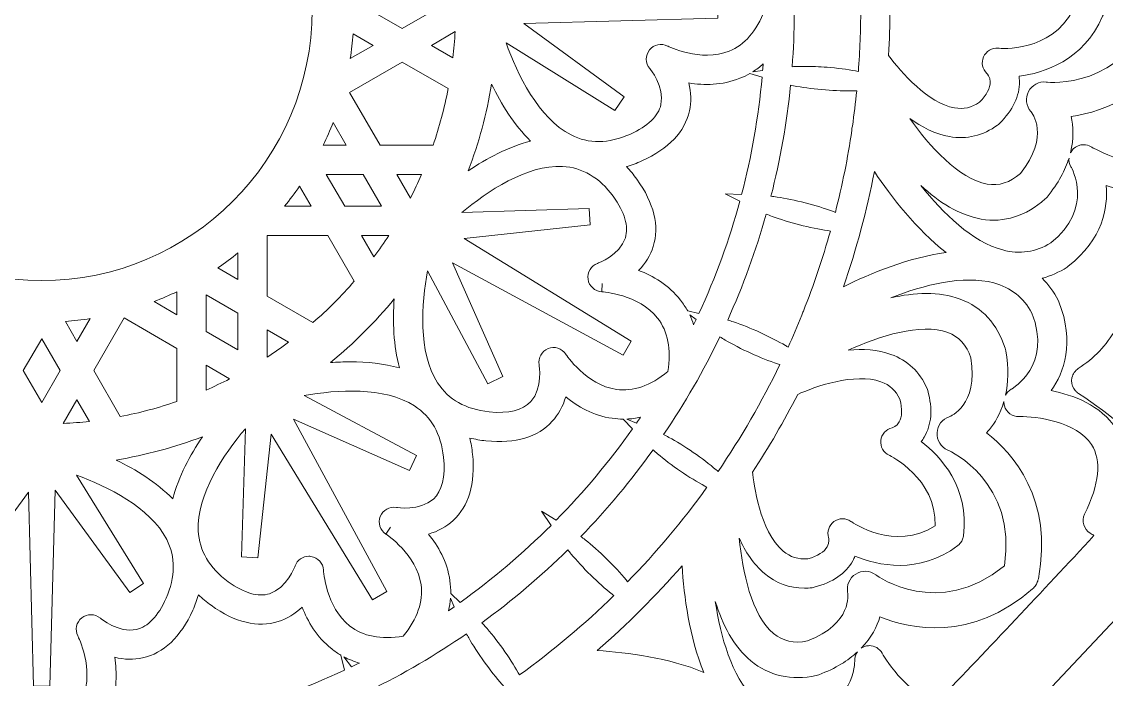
# Model space of a CAD drawing. Extents: x 49 to 10099, y -910 to -90.
# Drawn here: x 9647.3 to 9945.3, y -631.2 to -450.6 of the extents above; entities that cross this region are included whole.
import ezdxf

# ---------------------------------------------------------------- set-up
doc = ezdxf.new("R2010")
doc.units = 0
doc.header["$MEASUREMENT"] = 0
doc.layers.add('Layer 1', color=7, linetype='Continuous')

msp = doc.modelspace()

# ---------------------------------------------------------------- linework, layer by layer
at = {"layer": 'Layer 1', "lineweight": 0}
for points in [[(9751.86, -442.31), (9760.63, -447.38), (9751.86, -452.44), (9743.09, -447.38), (9751.86, -442.31)], [(9736.06, -501.29), (9730.99, -492.52), (9741.12, -492.52), (9746.19, -501.29), (9736.06, -501.29)], [(9706.72, -530.63), (9706.72, -540.76), (9697.95, -535.69), (9697.95, -525.57), (9706.72, -530.63)], [(9647.74, -546.43), (9652.8, -537.66), (9657.87, -546.43), (9652.8, -555.2), (9647.74, -546.43)]]:
    msp.add_lwpolyline(points, dxfattribs=at)
for points, knots in [([(10097.65, -338.77), (10098.51, -299.65), (10090.97, -261.41), (10075.28, -226.33), (10057.66, -186.9), (10030.56, -153.49), (9996.92, -129.71), (9961.84, -104.91), (9921.33, -91.8), (9879.76, -91.8), (9831.86, -91.8), (9783.83, -109.39), (9740.87, -142.66), (9708.16, -167.98), (9678.3, -202.19), (9651.81, -244.61), (9625.32, -202.2), (9595.46, -168), (9562.75, -142.67), (9519.78, -109.4), (9471.76, -91.81), (9423.84, -91.8), (9382.28, -91.8), (9341.77, -104.91), (9306.7, -129.69), (9273.06, -153.47), (9245.96, -186.88), (9228.33, -226.31), (9206.94, -274.13), (9200.68, -327.84), (9210.22, -381.63), (9220.77, -441.15), (9249.57, -497.53), (9295.81, -549.22), (9449.69, -721.22), (9626.76, -885.08), (9628.54, -886.72), (9628.54, -886.72), (9651.81, -908.2), (9651.81, -908.2), (9651.81, -908.2), (9675.08, -886.71), (9675.08, -886.71), (9676.85, -885.08), (9853.93, -721.22), (10007.81, -549.22), (10054.04, -497.54), (10082.84, -441.16), (10093.39, -381.65), (10095.63, -369.04), (10096.98, -356.43), (10097.49, -343.9), (10097.65, -342.96), (10097.8, -342.02), (10097.93, -341.07), (10097.95, -340.88), (10098.04, -340), (10098.11, -339.31), (10098.11, -339.15), (10098.12, -338.97), (10098.12, -338.79), (10098.12, -338.79), (10097.65, -338.77), (10097.65, -338.77)], [0, 0, 0, 0, 1, 1, 1, 2, 2, 2, 3, 3, 3, 4, 4, 4, 5, 5, 5, 6, 6, 6, 7, 7, 7, 8, 8, 8, 9, 9, 9, 10, 10, 10, 11, 11, 11, 12, 12, 12, 13, 13, 13, 14, 14, 14, 15, 15, 15, 16, 16, 16, 17, 17, 17, 18, 18, 18, 19, 19, 19, 20, 20, 20, 21, 21, 21, 21]), ([(9948.66, -584.48), (9951.93, -575.64), (9951.72, -568.24), (9948.01, -562.44), (9943.82, -555.88), (9936.1, -553.09), (9930.13, -551.91), (9933.69, -546.94), (9936.73, -538.81), (9932.26, -527.51), (9932.26, -527.51), (9932.06, -527.06), (9932.06, -527.06), (9930.86, -524.79), (9929.4, -522.78), (9927.72, -521.06), (9930.05, -520.41), (9932.32, -519.39), (9934.51, -518.02), (9934.51, -518.02), (9934.86, -517.77), (9934.86, -517.77), (9944.4, -510.19), (9945.84, -501.63), (9945.24, -495.55), (9951, -497.5), (9959.08, -498.95), (9965.99, -495.37), (9972.51, -491.99), (9976.5, -485.05), (9977.86, -474.72), (9997.89, -471.78), (10004.27, -448.65), (10004.31, -448.5), (10004.31, -448.5), (10004.43, -448.07), (10004.43, -448.07), (10004.43, -448.07), (10004.42, -447.86), (10004.42, -447.86), (10004.44, -447.67), (10004.44, -447.49), (10004.44, -447.35), (10004.44, -447.23), (10004.44, -447.04), (10004.42, -446.85), (10004.42, -446.85), (10004.43, -446.65), (10004.43, -446.65), (10004.43, -446.65), (10004.33, -446.32), (10004.33, -446.32), (10004.06, -445.34), (9997.62, -422.95), (9977.86, -420.07), (9976.5, -409.74), (9972.51, -402.8), (9965.99, -399.42), (9959.08, -395.84), (9951, -397.28), (9945.24, -399.24), (9945.83, -393.15), (9944.39, -384.58), (9934.8, -376.97), (9934.8, -376.97), (9934.49, -376.76), (9934.49, -376.76), (9932.31, -375.39), (9930.05, -374.38), (9927.73, -373.73), (9929.42, -372.01), (9930.87, -370), (9932.07, -367.73), (9932.07, -367.73), (9932.26, -367.32), (9932.26, -367.32), (9936.74, -355.98), (9933.71, -347.85), (9930.15, -342.87), (9936.12, -341.69), (9943.84, -338.9), (9948.03, -332.34), (9951.99, -326.16), (9951.97, -318.15), (9947.98, -308.53), (9963.83, -295.98), (9957.83, -272.75), (9957.78, -272.57), (9957.78, -272.57), (9957.67, -272.17), (9957.67, -272.17), (9957.67, -272.17), (9957.56, -271.99), (9957.56, -271.99), (9957.49, -271.85), (9957.42, -271.7), (9957.33, -271.55), (9957.25, -271.42), (9957.17, -271.29), (9957.06, -271.14), (9957.06, -271.14), (9956.71, -270.7), (9956.71, -270.7), (9955.99, -269.98), (9939.26, -253.79), (9920.65, -261.2), (9914.31, -252.92), (9907.4, -248.94), (9900.05, -249.25), (9892.28, -249.6), (9886, -254.89), (9882, -259.47), (9879.47, -253.9), (9873.94, -247.21), (9861.85, -245.41), (9861.85, -245.41), (9861.43, -245.37), (9861.43, -245.37), (9858.86, -245.29), (9856.4, -245.55), (9854.07, -246.14), (9854.67, -243.8), (9854.93, -241.33), (9854.83, -238.76), (9854.83, -238.76), (9854.8, -238.31), (9854.8, -238.31), (9853, -226.26), (9846.3, -220.73), (9840.74, -218.2), (9845.31, -214.19), (9850.6, -207.92), (9850.96, -200.14), (9851.29, -192.81), (9847.27, -185.88), (9839.01, -179.54), (9846.42, -160.93), (9830.2, -144.19), (9829.47, -143.46), (9829.47, -143.46), (9829.05, -143.12), (9829.05, -143.12), (9828.88, -143), (9828.74, -142.91), (9828.65, -142.86), (9828.54, -142.79), (9828.37, -142.7), (9828.15, -142.6), (9828.15, -142.6), (9827.65, -142.41), (9827.65, -142.41), (9826.67, -142.15), (9804.08, -136.52), (9791.68, -152.22), (9782.06, -148.23), (9774.05, -148.21), (9767.87, -152.17), (9761.31, -156.36), (9758.52, -164.08), (9757.34, -170.04), (9754.21, -167.81), (9749.83, -165.78), (9744.18, -165.7), (9746.13, -164.05), (9748.09, -162.44), (9750.07, -160.87), (9750.48, -161.43), (9750.88, -162), (9751.26, -162.59), (9752.42, -164.39), (9755.04, -164.93), (9756.79, -163.79), (9756.79, -163.79), (9757.13, -163.55), (9757.13, -163.55), (9757.53, -163.26), (9757.86, -162.92), (9758.11, -162.53), (9762.56, -155.78), (9767.26, -149.96), (9772.15, -145.06), (9783.57, -137.78), (9795.28, -131.66), (9807.17, -126.73), (9816.24, -125.94), (9825.35, -128.08), (9834.11, -133.3), (9859.51, -148.43), (9864.35, -178.34), (9847.06, -213.29), (9846.9, -213.61), (9846.78, -213.95), (9846.72, -214.32), (9846.57, -214.71), (9846.49, -215.11), (9846.47, -215.52), (9846.35, -217.72), (9848.05, -219.61), (9850.26, -219.73), (9861.1, -220.3), (9870.81, -226.24), (9876.23, -235.63), (9878.8, -240.07), (9880.22, -244.9), (9880.47, -249.97), (9880.58, -252.11), (9882.33, -253.78), (9884.56, -253.78), (9884.56, -253.78), (9884.56, -253.78), (9884.56, -253.78), (9884.56, -253.78), (9884.99, -253.77), (9884.99, -253.77), (9884.99, -253.77), (9885.08, -253.74), (9885.08, -253.74), (9885.56, -253.69), (9886.02, -253.56), (9886.43, -253.35), (9922.29, -235.35), (9952.36, -240.09), (9966.87, -266.04), (9981.3, -291.85), (9970.54, -320.17), (9938.07, -341.79), (9937.77, -341.99), (9937.5, -342.24), (9937.26, -342.52), (9936.95, -342.77), (9936.68, -343.07), (9936.46, -343.41), (9935.88, -344.31), (9935.68, -345.38), (9935.9, -346.43), (9936.12, -347.48), (9936.74, -348.37), (9937.64, -348.96), (9946.74, -354.87), (9952.18, -364.88), (9952.18, -375.72), (9952.18, -380.85), (9951, -385.74), (9948.68, -390.26), (9947.67, -392.23), (9948.45, -394.65), (9950.38, -395.64), (9950.38, -395.64), (9950.65, -395.76), (9950.65, -395.76), (9951.14, -396), (9951.64, -396.13), (9952.15, -396.16), (9992.21, -398.5), (10015.88, -417.64), (10015.47, -447.37), (10015.06, -476.93), (9991.58, -496.07), (9952.66, -498.57), (9952.29, -498.6), (9951.94, -498.67), (9951.59, -498.79), (9951.18, -498.86), (9950.8, -498.99), (9950.45, -499.17), (9949.5, -499.65), (9948.79, -500.48), (9948.46, -501.49), (9948.12, -502.52), (9948.21, -503.6), (9948.69, -504.56), (9953.62, -514.24), (9953.33, -525.62), (9947.91, -535.01), (9945.35, -539.45), (9941.88, -543.1), (9937.6, -545.85), (9936.71, -546.43), (9936.09, -547.33), (9935.86, -548.37), (9935.63, -549.42), (9935.83, -550.49), (9936.37, -551.33), (9936.37, -551.33), (9936.58, -551.62), (9936.58, -551.62), (9936.71, -551.8), (9936.84, -551.94), (9936.96, -552.07), (9937.08, -552.21), (9937.3, -552.46), (9937.66, -552.7), (9946.86, -558.75), (9954.35, -565.28), (9960.07, -572.1), (9956.27, -576.24), (9952.47, -580.37), (9948.66, -584.48)], [0, 0, 0, 0, 1, 1, 1, 2, 2, 2, 3, 3, 3, 4, 4, 4, 5, 5, 5, 6, 6, 6, 7, 7, 7, 8, 8, 8, 9, 9, 9, 10, 10, 10, 11, 11, 11, 12, 12, 12, 13, 13, 13, 14, 14, 14, 15, 15, 15, 16, 16, 16, 17, 17, 17, 18, 18, 18, 19, 19, 19, 20, 20, 20, 21, 21, 21, 22, 22, 22, 23, 23, 23, 24, 24, 24, 25, 25, 25, 26, 26, 26, 27, 27, 27, 28, 28, 28, 29, 29, 29, 30, 30, 30, 31, 31, 31, 32, 32, 32, 33, 33, 33, 34, 34, 34, 35, 35, 35, 36, 36, 36, 37, 37, 37, 38, 38, 38, 39, 39, 39, 40, 40, 40, 41, 41, 41, 42, 42, 42, 43, 43, 43, 44, 44, 44, 45, 45, 45, 46, 46, 46, 47, 47, 47, 48, 48, 48, 49, 49, 49, 50, 50, 50, 51, 51, 51, 52, 52, 52, 53, 53, 53, 54, 54, 54, 55, 55, 55, 56, 56, 56, 57, 57, 57, 58, 58, 58, 59, 59, 59, 60, 60, 60, 61, 61, 61, 62, 62, 62, 63, 63, 63, 64, 64, 64, 65, 65, 65, 66, 66, 66, 67, 67, 67, 68, 68, 68, 69, 69, 69, 70, 70, 70, 71, 71, 71, 72, 72, 72, 73, 73, 73, 74, 74, 74, 75, 75, 75, 76, 76, 76, 77, 77, 77, 78, 78, 78, 79, 79, 79, 80, 80, 80, 81, 81, 81, 82, 82, 82, 83, 83, 83, 84, 84, 84, 85, 85, 85, 86, 86, 86, 87, 87, 87, 88, 88, 88, 89, 89, 89, 90, 90, 90, 91, 91, 91, 92, 92, 92, 93, 93, 93, 94, 94, 94, 95, 95, 95, 96, 96, 96, 97, 97, 97, 98, 98, 98, 99, 99, 99, 99]), ([(9727.11, -447.38), (9727.11, -488.35), (9693.77, -521.68), (9652.8, -521.68), (9611.83, -521.68), (9578.5, -488.35), (9578.5, -447.38), (9578.5, -406.41), (9611.83, -373.07), (9652.8, -373.07), (9693.77, -373.07), (9727.11, -406.41), (9727.11, -447.38)], [0, 0, 0, 0, 1, 1, 1, 2, 2, 2, 3, 3, 3, 4, 4, 4, 4]), ([(9923.92, -424.98), (9923.92, -424.98), (9923.92, -424.98), (9923.92, -424.98), (9924.85, -426.78), (9926.85, -427.81), (9928.81, -427.58), (9929.67, -427.49), (9949.74, -425.62), (9958.23, -447.37), (9949.72, -469.23), (9929.67, -467.25), (9928.8, -467.16), (9926.81, -466.93), (9924.84, -467.99), (9923.92, -469.76), (9922.99, -471.55), (9923.26, -473.76), (9924.58, -475.25), (9924.81, -475.52), (9929.99, -481.92), (9921.69, -492.26), (9918.77, -494.8), (9915.87, -495.73), (9912.57, -495.16), (9904.75, -493.83), (9896.59, -484.64), (9891.3, -477.16), (9894.56, -479.52), (9898.25, -481.45), (9902.17, -482.13), (9906.98, -482.97), (9911.44, -481.89), (9915.44, -478.96), (9915.6, -478.85), (9915.75, -478.72), (9915.88, -478.59), (9919.65, -474.86), (9921.52, -470.95), (9921.43, -466.97), (9921.42, -466.5), (9921.39, -466.04), (9921.32, -465.58), (9927.95, -464.68), (9939.09, -461.3), (9944.28, -449.07), (9944.28, -449.07), (9944.52, -448.58), (9944.52, -448.58), (9944.52, -448.58), (9944.52, -448.4), (9944.52, -448.4), (9944.55, -448.28), (9944.58, -448.15), (9944.6, -448.02), (9944.6, -448.02), (9944.66, -447.42), (9944.66, -447.42), (9944.66, -447.03), (9944.58, -446.72), (9944.55, -446.61), (9944.54, -446.55), (9944.53, -446.47), (9944.5, -446.36), (9944.5, -446.36), (9944.34, -445.81), (9944.34, -445.81), (9939.1, -433.46), (9927.95, -430.07), (9921.32, -429.16), (9921.39, -428.7), (9921.43, -428.24), (9921.44, -427.77), (9921.52, -423.8), (9919.65, -419.89), (9915.83, -416.1), (9915.69, -415.98), (9915.55, -415.86), (9915.42, -415.77), (9911.43, -412.84), (9906.97, -411.78), (9902.17, -412.61), (9898.31, -413.29), (9894.67, -415.17), (9891.44, -417.49), (9896.84, -409.95), (9904.94, -400.94), (9912.66, -399.62), (9915.93, -399.07), (9918.8, -399.98), (9921.7, -402.49), (9930.02, -412.85), (9924.81, -419.23), (9924.61, -419.47), (9923.27, -420.98), (9922.99, -423.19), (9923.92, -424.98)], [0, 0, 0, 0, 1, 1, 1, 2, 2, 2, 3, 3, 3, 4, 4, 4, 5, 5, 5, 6, 6, 6, 7, 7, 7, 8, 8, 8, 9, 9, 9, 10, 10, 10, 11, 11, 11, 12, 12, 12, 13, 13, 13, 14, 14, 14, 15, 15, 15, 16, 16, 16, 17, 17, 17, 18, 18, 18, 19, 19, 19, 20, 20, 20, 21, 21, 21, 22, 22, 22, 23, 23, 23, 24, 24, 24, 25, 25, 25, 26, 26, 26, 27, 27, 27, 28, 28, 28, 29, 29, 29, 30, 30, 30, 31, 31, 31, 32, 32, 32, 32]), ([(9936.23, -485.52), (9935.9, -485.84), (9935.64, -486.21), (9935.44, -486.61), (9936.43, -482.64), (9936.2, -479.23), (9935.61, -476.6), (9944.56, -475.35), (9960.77, -470.11), (9968.08, -448.95), (9968.08, -448.95), (9968.15, -448.67), (9968.15, -448.67), (9968.19, -448.53), (9968.22, -448.38), (9968.26, -448.2), (9968.26, -448.2), (9968.3, -447.92), (9968.3, -447.92), (9968.32, -447.71), (9968.33, -447.49), (9968.33, -447.32), (9968.33, -447.32), (9968.31, -446.93), (9968.31, -446.93), (9968.29, -446.73), (9968.26, -446.53), (9968.22, -446.36), (9968.2, -446.26), (9968.18, -446.17), (9968.18, -446.17), (9968.18, -446.17), (9968.18, -446.17), (9968.18, -446.17), (9968.18, -446.17), (9968.07, -445.77), (9968.07, -445.77), (9960.78, -424.67), (9944.61, -419.41), (9935.67, -418.16), (9935.76, -417.77), (9935.83, -417.38), (9935.9, -416.99), (9936.28, -414.69), (9936.36, -411.75), (9935.53, -408.35), (9935.71, -408.68), (9935.94, -408.98), (9936.22, -409.26), (9937.53, -410.56), (9939.55, -410.79), (9941.11, -409.85), (9941.23, -409.77), (9954.01, -402.24), (9962.31, -406.54), (9966.88, -408.91), (9969.54, -414.8), (9970.21, -424.07), (9970.36, -426.14), (9972.04, -427.74), (9974.11, -427.78), (9988.58, -428.1), (9994.74, -442.92), (9996.26, -447.38), (9994.74, -451.83), (9988.58, -466.68), (9974.12, -467.01), (9972.04, -467.05), (9970.36, -468.65), (9970.21, -470.72), (9969.54, -479.98), (9966.88, -485.87), (9962.31, -488.25), (9954.13, -492.5), (9941.22, -485.01), (9941.11, -484.94), (9940.47, -484.56), (9939.75, -484.37), (9939.04, -484.37), (9938.02, -484.37), (9937, -484.76), (9936.23, -485.52)], [0, 0, 0, 0, 1, 1, 1, 2, 2, 2, 3, 3, 3, 4, 4, 4, 5, 5, 5, 6, 6, 6, 7, 7, 7, 8, 8, 8, 9, 9, 9, 10, 10, 10, 11, 11, 11, 12, 12, 12, 13, 13, 13, 14, 14, 14, 15, 15, 15, 16, 16, 16, 17, 17, 17, 18, 18, 18, 19, 19, 19, 20, 20, 20, 21, 21, 21, 22, 22, 22, 23, 23, 23, 24, 24, 24, 25, 25, 25, 26, 26, 26, 27, 27, 27, 27]), ([(9841.68, -458.67), (9833.91, -461.8), (9824.84, -457.3), (9824.76, -457.27), (9823.08, -456.39), (9820.98, -456.84), (9819.78, -458.34), (9818.6, -459.83), (9818.63, -461.97), (9819.86, -463.42), (9819.9, -463.47), (9824.03, -468.49), (9822.94, -473.35), (9822.23, -476.53), (9819.36, -479.28), (9814.43, -481.52), (9808.52, -484.1), (9803.07, -484.15), (9798.23, -481.68), (9789.27, -477.09), (9783.48, -464.96), (9780.38, -456.42), (9780.38, -456.42), (9810.3, -474.97), (9810.3, -474.97), (9810.3, -474.97), (9812.81, -471.24), (9812.81, -471.24), (9812.81, -471.24), (9785.22, -451.05), (9785.22, -451.05), (9785.22, -451.05), (9838.54, -449.63), (9838.54, -449.63), (9838.54, -449.63), (9838.54, -445.12), (9838.54, -445.12), (9838.54, -445.12), (9784.69, -443.69), (9784.69, -443.69), (9784.69, -443.69), (9812.81, -423.12), (9812.81, -423.12), (9812.81, -423.12), (9810.3, -419.39), (9810.3, -419.39), (9810.3, -419.39), (9780.55, -437.83), (9780.55, -437.83), (9783.65, -429.43), (9789.4, -417.56), (9798.22, -413.04), (9803.07, -410.55), (9808.51, -410.61), (9814.37, -413.17), (9819.35, -415.43), (9822.23, -418.19), (9822.94, -421.36), (9824.03, -426.23), (9819.91, -431.24), (9819.88, -431.28), (9818.63, -432.73), (9818.59, -434.87), (9819.78, -436.37), (9819.78, -436.37), (9819.78, -436.38), (9819.78, -436.38), (9820.97, -437.87), (9823.06, -438.31), (9824.74, -437.46), (9825.11, -437.27), (9833.9, -432.94), (9841.65, -436.06), (9845.9, -437.76), (9849.18, -441.57), (9851.43, -447.38), (9849.19, -453.17), (9845.91, -456.97), (9841.68, -458.67)], [0, 0, 0, 0, 1, 1, 1, 2, 2, 2, 3, 3, 3, 4, 4, 4, 5, 5, 5, 6, 6, 6, 7, 7, 7, 8, 8, 8, 9, 9, 9, 10, 10, 10, 11, 11, 11, 12, 12, 12, 13, 13, 13, 14, 14, 14, 15, 15, 15, 16, 16, 16, 17, 17, 17, 18, 18, 18, 19, 19, 19, 20, 20, 20, 21, 21, 21, 22, 22, 22, 23, 23, 23, 24, 24, 24, 25, 25, 25, 26, 26, 26, 26]), ([(9885.49, -434.93), (9888.34, -430.92), (9896.17, -421.8), (9903.56, -420.51), (9906.09, -420.07), (9908.29, -420.56), (9910.45, -422.06), (9912.41, -424.07), (9913.44, -425.97), (9913.42, -427.57), (9913.41, -429.02), (9912.53, -429.92), (9912.54, -429.92), (9911.26, -431.09), (9910.87, -432.93), (9911.57, -434.52), (9912.27, -436.09), (9913.91, -437.02), (9915.6, -436.88), (9916.21, -436.83), (9930.07, -435.81), (9936.18, -447.38), (9930.02, -459.09), (9916.21, -457.93), (9915.6, -457.86), (9913.87, -457.72), (9912.26, -458.67), (9911.57, -460.24), (9910.87, -461.82), (9911.26, -463.66), (9912.48, -464.77), (9912.52, -464.81), (9913.39, -465.71), (9913.42, -467.14), (9913.45, -468.75), (9912.43, -470.66), (9910.45, -472.68), (9908.29, -474.19), (9906.09, -474.68), (9903.56, -474.24), (9896.45, -473), (9888.84, -464.52), (9885.49, -459.82), (9885.72, -455.56), (9885.83, -451.38), (9885.83, -447.38), (9885.83, -443.37), (9885.72, -439.19), (9885.49, -434.93)], [0, 0, 0, 0, 1, 1, 1, 2, 2, 2, 3, 3, 3, 4, 4, 4, 5, 5, 5, 6, 6, 6, 7, 7, 7, 8, 8, 8, 9, 9, 9, 10, 10, 10, 11, 11, 11, 12, 12, 12, 13, 13, 13, 14, 14, 14, 15, 15, 15, 16, 16, 16, 16]), ([(9876.4, -464.09), (9874.17, -463.67), (9871.32, -463.31), (9868.59, -463.1), (9866.47, -462.94), (9864.28, -462.85), (9862.38, -462.85), (9861.8, -462.85), (9861.25, -462.86), (9860.73, -462.87), (9860.09, -462.89), (9859.5, -462.92), (9858.99, -462.95), (9859.35, -458.16), (9859.54, -453.33), (9859.56, -448.48), (9859.56, -448.48), (9859.64, -448.05), (9859.64, -448.05), (9859.68, -447.85), (9859.71, -447.63), (9859.71, -447.38), (9859.71, -447.15), (9859.68, -446.94), (9859.64, -446.7), (9859.63, -446.57), (9859.61, -446.41), (9859.56, -446.24), (9859.53, -441.46), (9859.34, -436.7), (9858.98, -431.95), (9859.5, -431.98), (9860.11, -431.99), (9860.79, -432), (9863.05, -432.03), (9865.9, -431.88), (9868.66, -431.61), (9871.4, -431.34), (9874.24, -430.92), (9876.43, -430.46), (9876.68, -430.41), (9876.93, -430.36), (9877.16, -430.31), (9877.6, -436.07), (9877.82, -441.8), (9877.82, -447.38), (9877.82, -452.89), (9877.61, -458.55), (9877.18, -464.24), (9876.93, -464.18), (9876.67, -464.14), (9876.4, -464.09)], [0, 0, 0, 0, 1, 1, 1, 2, 2, 2, 3, 3, 3, 4, 4, 4, 5, 5, 5, 6, 6, 6, 7, 7, 7, 8, 8, 8, 9, 9, 9, 10, 10, 10, 11, 11, 11, 12, 12, 12, 13, 13, 13, 14, 14, 14, 15, 15, 15, 16, 16, 16, 17, 17, 17, 17]), ([(9738.36, -453.9), (9738.36, -453.9), (9743.85, -457.07), (9743.85, -457.07), (9743.85, -457.07), (9737.58, -460.69), (9737.58, -460.69), (9737.93, -458.44), (9738.19, -456.18), (9738.36, -453.9)], [0, 0, 0, 0, 1, 1, 1, 2, 2, 2, 3, 3, 3, 3]), ([(9759.88, -457.07), (9759.88, -457.07), (9766.38, -453.31), (9766.38, -453.31), (9766.26, -455.73), (9766.06, -458.12), (9765.79, -460.48), (9765.79, -460.48), (9759.88, -457.07), (9759.88, -457.07)], [0, 0, 0, 0, 1, 1, 1, 2, 2, 2, 3, 3, 3, 3]), ([(9745.75, -484.5), (9745.75, -484.5), (9737.4, -470.04), (9737.4, -470.04), (9737.4, -470.04), (9751.86, -461.69), (9751.86, -461.69), (9751.86, -461.69), (9764.47, -468.97), (9764.47, -468.97), (9763.44, -474.31), (9762.05, -479.52), (9760.33, -484.5), (9760.33, -484.5), (9745.75, -484.5), (9745.75, -484.5)], [0, 0, 0, 0, 1, 1, 1, 2, 2, 2, 3, 3, 3, 4, 4, 4, 5, 5, 5, 5]), ([(9830.29, -530.04), (9829.71, -528.99), (9829.05, -527.99), (9828.31, -527.05), (9825.04, -522.88), (9820.71, -520.39), (9816.81, -518.91), (9818.69, -516.95), (9820.04, -514.72), (9820.8, -512.34), (9822.58, -506.7), (9821.07, -500.48), (9816.32, -493.83), (9815.4, -492.59), (9814.44, -491.44), (9813.43, -490.39), (9814.84, -489.98), (9816.26, -489.46), (9817.69, -488.84), (9825.09, -485.48), (9829.49, -480.85), (9830.77, -475.07), (9831.31, -472.64), (9831.25, -470.03), (9830.61, -467.4), (9834.73, -468.07), (9839.73, -468.09), (9844.64, -466.12), (9845.59, -465.74), (9846.5, -465.3), (9847.38, -464.79), (9847.38, -464.79), (9850.72, -465.77), (9850.72, -465.77), (9849.73, -476.76), (9847.85, -487.54), (9845.09, -498.09), (9845.09, -498.09), (9840.59, -497.9), (9840.59, -497.9), (9840.59, -497.9), (9844.61, -499.9), (9844.61, -499.9), (9841.74, -510.43), (9838, -520.72), (9833.39, -530.72), (9833.39, -530.72), (9830.29, -530.04), (9830.29, -530.04)], [0, 0, 0, 0, 1, 1, 1, 2, 2, 2, 3, 3, 3, 4, 4, 4, 5, 5, 5, 6, 6, 6, 7, 7, 7, 8, 8, 8, 9, 9, 9, 10, 10, 10, 11, 11, 11, 12, 12, 12, 13, 13, 13, 14, 14, 14, 15, 15, 15, 16, 16, 16, 16]), ([(9851.01, -462.19), (9850.97, -462.78), (9850.92, -463.37), (9850.87, -463.95), (9850.87, -463.95), (9848.17, -464.32), (9848.17, -464.32), (9849.16, -463.69), (9850.11, -462.98), (9851.01, -462.19)], [0, 0, 0, 0, 1, 1, 1, 2, 2, 2, 3, 3, 3, 3]), ([(9776.41, -467.76), (9779.06, -473.22), (9782.58, -478.92), (9787.14, -483.36), (9780.96, -484.95), (9775.05, -488.13), (9770.01, -491.56), (9772.93, -483.84), (9775.08, -475.89), (9776.41, -467.76)], [0, 0, 0, 0, 1, 1, 1, 2, 2, 2, 3, 3, 3, 3]), ([(9876.72, -469.53), (9876.4, -472.79), (9876.01, -476.05), (9875.55, -479.25), (9875.44, -479.64), (9875.38, -480.03), (9875.39, -480.42), (9874.27, -487.96), (9872.75, -495.53), (9870.86, -502.95), (9870.62, -502.85), (9870.37, -502.76), (9870.11, -502.66), (9868, -501.88), (9865.26, -501.02), (9862.58, -500.33), (9859.91, -499.65), (9857.1, -499.07), (9854.89, -498.75), (9854.25, -498.65), (9853.67, -498.58), (9853.17, -498.52), (9855.71, -488.57), (9857.52, -478.38), (9858.55, -468), (9859.05, -468.11), (9859.64, -468.23), (9860.3, -468.35), (9862.52, -468.76), (9865.36, -469.12), (9868.11, -469.33), (9870.84, -469.54), (9873.71, -469.62), (9875.96, -469.55), (9876.23, -469.55), (9876.48, -469.54), (9876.72, -469.53)], [0, 0, 0, 0, 1, 1, 1, 2, 2, 2, 3, 3, 3, 4, 4, 4, 5, 5, 5, 6, 6, 6, 7, 7, 7, 8, 8, 8, 9, 9, 9, 10, 10, 10, 11, 11, 11, 12, 12, 12, 12]), ([(9732.88, -478.24), (9732.88, -478.24), (9736.49, -484.5), (9736.49, -484.5), (9736.49, -484.5), (9730.17, -484.5), (9730.17, -484.5), (9731.15, -482.46), (9732.05, -480.37), (9732.88, -478.24)], [0, 0, 0, 0, 1, 1, 1, 2, 2, 2, 3, 3, 3, 3]), ([(9916.84, -513.29), (9908.46, -511.03), (9900.47, -503.22), (9894.36, -495.59), (9899.23, -500.07), (9904.89, -503.76), (9910.93, -504.79), (9917.24, -505.87), (9923.25, -504.01), (9928.53, -499.26), (9928.7, -499.1), (9928.86, -498.93), (9929.01, -498.75), (9932.16, -494.92), (9934.02, -491.3), (9935.05, -488.02), (9934.98, -488.82), (9935.15, -489.66), (9935.58, -490.4), (9935.85, -490.86), (9942, -501.71), (9930.05, -511.36), (9925.92, -513.88), (9921.48, -514.53), (9916.84, -513.29)], [0, 0, 0, 0, 1, 1, 1, 2, 2, 2, 3, 3, 3, 4, 4, 4, 5, 5, 5, 6, 6, 6, 7, 7, 7, 8, 8, 8, 8]), ([(9810.72, -551.59), (9802.44, -550.42), (9796.82, -541.99), (9796.77, -541.91), (9795.72, -540.3), (9793.68, -539.65), (9791.93, -540.36), (9790.15, -541.07), (9789.12, -542.94), (9789.46, -544.82), (9789.47, -544.88), (9790.56, -551.23), (9787.17, -554.93), (9784.97, -557.33), (9781.11, -558.29), (9775.7, -557.76), (9769.29, -557.04), (9764.55, -554.36), (9761.59, -549.79), (9756.13, -541.34), (9757.19, -527.94), (9758.77, -519), (9758.77, -519), (9775.4, -550.02), (9775.4, -550.02), (9775.4, -550.02), (9779.45, -548.04), (9779.45, -548.04), (9779.45, -548.04), (9765.64, -516.77), (9765.64, -516.77), (9765.64, -516.77), (9812.53, -542.19), (9812.53, -542.19), (9812.53, -542.19), (9814.78, -538.29), (9814.78, -538.29), (9814.78, -538.29), (9768.87, -510.12), (9768.87, -510.12), (9768.87, -510.12), (9803.51, -506.37), (9803.51, -506.37), (9803.51, -506.37), (9803.19, -501.88), (9803.19, -501.88), (9803.19, -501.88), (9768.23, -502.98), (9768.23, -502.98), (9775.13, -497.26), (9786.07, -489.85), (9795.91, -490.35), (9801.34, -490.62), (9806.03, -493.38), (9809.83, -498.54), (9813.01, -502.98), (9814.13, -506.81), (9813.16, -509.91), (9811.67, -514.67), (9805.58, -516.95), (9805.54, -516.97), (9803.74, -517.61), (9802.64, -519.44), (9802.91, -521.33), (9803.19, -523.21), (9804.77, -524.65), (9806.67, -524.75), (9806.67, -524.75), (9806.79, -522.5), (9806.79, -522.5), (9806.79, -522.5), (9806.68, -524.75), (9806.68, -524.75), (9806.78, -524.76), (9816.85, -525.4), (9822.02, -532.01), (9824.84, -535.62), (9825.78, -540.55), (9824.82, -546.69), (9819.99, -550.59), (9815.25, -552.23), (9810.72, -551.59)], [0, 0, 0, 0, 1, 1, 1, 2, 2, 2, 3, 3, 3, 4, 4, 4, 5, 5, 5, 6, 6, 6, 7, 7, 7, 8, 8, 8, 9, 9, 9, 10, 10, 10, 11, 11, 11, 12, 12, 12, 13, 13, 13, 14, 14, 14, 15, 15, 15, 16, 16, 16, 17, 17, 17, 18, 18, 18, 19, 19, 19, 20, 20, 20, 21, 21, 21, 22, 22, 22, 23, 23, 23, 24, 24, 24, 25, 25, 25, 26, 26, 26, 27, 27, 27, 27]), ([(9750.38, -492.52), (9750.38, -492.52), (9757.19, -492.52), (9757.19, -492.52), (9756.23, -494.72), (9755.21, -496.89), (9754.13, -499.01), (9754.13, -499.01), (9750.38, -492.52), (9750.38, -492.52)], [0, 0, 0, 0, 1, 1, 1, 2, 2, 2, 3, 3, 3, 3]), ([(9881.58, -491.73), (9886.22, -498.72), (9893.09, -507.64), (9901.3, -513.98), (9891.02, -515.35), (9880.6, -519.65), (9873.1, -523.38), (9876.66, -513.06), (9879.5, -502.46), (9881.58, -491.73)], [0, 0, 0, 0, 1, 1, 1, 2, 2, 2, 3, 3, 3, 3]), ([(9719.51, -501.29), (9720.96, -499.51), (9722.33, -497.67), (9723.62, -495.78), (9723.62, -495.78), (9726.8, -501.29), (9726.8, -501.29), (9726.8, -501.29), (9719.51, -501.29), (9719.51, -501.29)], [0, 0, 0, 0, 1, 1, 1, 2, 2, 2, 3, 3, 3, 3]), ([(9851.86, -503.42), (9852.33, -503.61), (9852.88, -503.83), (9853.5, -504.05), (9855.58, -504.84), (9858.32, -505.69), (9861.03, -506.39), (9863.68, -507.07), (9866.49, -507.64), (9868.73, -507.97), (9868.99, -508.01), (9869.25, -508.05), (9869.49, -508.08), (9867.39, -515.56), (9864.9, -522.95), (9862.07, -530.08), (9861.87, -530.41), (9861.73, -530.77), (9861.63, -531.16), (9860.46, -534.07), (9859.2, -537.01), (9857.87, -539.95), (9857.66, -539.82), (9857.43, -539.69), (9857.2, -539.55), (9855.23, -538.4), (9852.68, -537.08), (9850.2, -535.95), (9847.69, -534.82), (9845.02, -533.76), (9842.89, -533.06), (9842.29, -532.85), (9841.75, -532.68), (9841.27, -532.54), (9845.5, -523.15), (9849.05, -513.42), (9851.86, -503.42)], [0, 0, 0, 0, 1, 1, 1, 2, 2, 2, 3, 3, 3, 4, 4, 4, 5, 5, 5, 6, 6, 6, 7, 7, 7, 8, 8, 8, 9, 9, 9, 10, 10, 10, 11, 11, 11, 12, 12, 12, 12]), ([(9731.43, -509.31), (9731.43, -509.31), (9738.68, -521.87), (9738.68, -521.87), (9735.16, -525.92), (9731.34, -529.74), (9727.29, -533.25), (9727.29, -533.25), (9714.73, -526), (9714.73, -526), (9714.73, -526), (9714.73, -509.31), (9714.73, -509.31), (9714.73, -509.31), (9731.43, -509.31), (9731.43, -509.31)], [0, 0, 0, 0, 1, 1, 1, 2, 2, 2, 3, 3, 3, 4, 4, 4, 5, 5, 5, 5]), ([(9748.17, -509.31), (9746.88, -511.28), (9745.51, -513.23), (9744.07, -515.16), (9744.07, -515.16), (9740.69, -509.31), (9740.69, -509.31), (9740.69, -509.31), (9748.17, -509.31), (9748.17, -509.31)], [0, 0, 0, 0, 1, 1, 1, 2, 2, 2, 3, 3, 3, 3]), ([(9701.21, -518.2), (9703.1, -516.9), (9704.93, -515.53), (9706.72, -514.09), (9706.72, -514.09), (9706.72, -521.37), (9706.72, -521.37), (9706.72, -521.37), (9701.21, -518.2), (9701.21, -518.2)], [0, 0, 0, 0, 1, 1, 1, 2, 2, 2, 3, 3, 3, 3]), ([(9917.7, -540.97), (9917.66, -540.74), (9917.6, -540.51), (9917.52, -540.27), (9915.35, -533.57), (9911.17, -529.03), (9905.12, -526.79), (9902.22, -525.71), (9899.08, -525.26), (9895.84, -525.26), (9892.64, -525.26), (9889.34, -525.7), (9886.08, -526.43), (9895.18, -522.88), (9906, -520.1), (9914.4, -522.34), (9919.04, -523.58), (9922.56, -526.36), (9924.87, -530.62), (9930.42, -544.99), (9919.67, -551.27), (9919.2, -551.53), (9918.5, -551.92), (9917.96, -552.5), (9917.61, -553.18), (9918.32, -549.86), (9918.5, -545.83), (9917.7, -540.97)], [0, 0, 0, 0, 1, 1, 1, 2, 2, 2, 3, 3, 3, 4, 4, 4, 5, 5, 5, 6, 6, 6, 7, 7, 7, 8, 8, 8, 9, 9, 9, 9]), ([(9689.93, -531.07), (9689.93, -531.07), (9683.67, -527.45), (9683.67, -527.45), (9685.79, -526.63), (9687.89, -525.72), (9689.93, -524.74), (9689.93, -524.74), (9689.93, -531.07), (9689.93, -531.07)], [0, 0, 0, 0, 1, 1, 1, 2, 2, 2, 3, 3, 3, 3]), ([(9749.67, -526.7), (9749.21, -532.79), (9749.41, -539.53), (9751.14, -545.69), (9746.78, -544.46), (9742.13, -544.01), (9737.63, -544.01), (9735.77, -544.01), (9733.93, -544.09), (9732.15, -544.22), (9738.56, -538.96), (9744.42, -533.11), (9749.67, -526.7)], [0, 0, 0, 0, 1, 1, 1, 2, 2, 2, 3, 3, 3, 4, 4, 4, 4]), ([(9659.33, -532.93), (9661.6, -532.76), (9663.87, -532.5), (9666.11, -532.15), (9666.11, -532.15), (9662.49, -538.42), (9662.49, -538.42), (9662.49, -538.42), (9659.33, -532.93), (9659.33, -532.93)], [0, 0, 0, 0, 1, 1, 1, 2, 2, 2, 3, 3, 3, 3]), ([(9689.93, -540.32), (9689.93, -540.32), (9689.93, -554.9), (9689.93, -554.9), (9684.94, -556.63), (9679.73, -558.02), (9674.4, -559.04), (9674.4, -559.04), (9667.12, -546.43), (9667.12, -546.43), (9667.12, -546.43), (9675.47, -531.97), (9675.47, -531.97), (9675.47, -531.97), (9689.93, -540.32), (9689.93, -540.32)], [0, 0, 0, 0, 1, 1, 1, 2, 2, 2, 3, 3, 3, 4, 4, 4, 5, 5, 5, 5]), ([(9832.6, -532.42), (9832.38, -532.9), (9832.15, -533.37), (9831.92, -533.84), (9831.62, -532.9), (9831.25, -532), (9830.84, -531.12), (9830.84, -531.12), (9832.6, -532.42), (9832.6, -532.42)], [0, 0, 0, 0, 1, 1, 1, 2, 2, 2, 3, 3, 3, 3]), ([(9876.44, -602.31), (9874.74, -603.37), (9873.86, -605.41), (9874.23, -607.37), (9874.29, -607.71), (9875.64, -615.87), (9863.23, -620.69), (9859.41, -621.42), (9856.44, -620.77), (9853.88, -618.64), (9847.8, -613.61), (9845.33, -601.59), (9844.47, -592.45), (9846.11, -596.12), (9848.35, -599.61), (9851.38, -602.16), (9854.57, -604.82), (9858.25, -606.17), (9862.34, -606.17), (9863.03, -606.17), (9863.73, -606.13), (9864.48, -606.05), (9864.66, -606.03), (9864.83, -606), (9865.02, -605.94), (9870.16, -604.59), (9873.73, -602.14), (9875.65, -598.66), (9875.87, -598.25), (9876.07, -597.83), (9876.24, -597.4), (9882.43, -599.93), (9893.79, -602.57), (9904.49, -594.5), (9904.49, -594.5), (9904.86, -594.17), (9904.86, -594.17), (9905.05, -593.98), (9905.18, -593.82), (9905.23, -593.73), (9905.23, -593.73), (9905.58, -593.25), (9905.58, -593.25), (9905.78, -592.88), (9905.89, -592.52), (9905.95, -592.29), (9905.95, -592.29), (9906.07, -591.78), (9906.07, -591.78), (9907.7, -578.47), (9899.74, -569.96), (9894.45, -565.86), (9894.74, -565.5), (9895.01, -565.11), (9895.25, -564.72), (9897.31, -561.32), (9897.64, -557), (9896.25, -551.89), (9896.2, -551.7), (9896.13, -551.51), (9896.04, -551.31), (9894.04, -546.77), (9890.71, -543.63), (9886.14, -541.96), (9882.46, -540.61), (9878.36, -540.42), (9874.41, -540.81), (9882.85, -536.98), (9894.38, -533.23), (9901.72, -535.95), (9904.83, -537.1), (9906.86, -539.33), (9908.12, -542.94), (9910.14, -556.09), (9902.43, -559.01), (9902.15, -559.11), (9900.23, -559.74), (9898.88, -561.52), (9898.79, -563.53), (9898.7, -565.55), (9899.88, -567.44), (9901.73, -568.24), (9902.52, -568.59), (9920.84, -577.01), (9917.32, -600.09), (9899.02, -614.75), (9882.63, -603.02), (9881.95, -602.52), (9880.33, -601.31), (9878.16, -601.23), (9876.44, -602.31)], [0, 0, 0, 0, 1, 1, 1, 2, 2, 2, 3, 3, 3, 4, 4, 4, 5, 5, 5, 6, 6, 6, 7, 7, 7, 8, 8, 8, 9, 9, 9, 10, 10, 10, 11, 11, 11, 12, 12, 12, 13, 13, 13, 14, 14, 14, 15, 15, 15, 16, 16, 16, 17, 17, 17, 18, 18, 18, 19, 19, 19, 20, 20, 20, 21, 21, 21, 22, 22, 22, 23, 23, 23, 24, 24, 24, 25, 25, 25, 26, 26, 26, 27, 27, 27, 28, 28, 28, 29, 29, 29, 30, 30, 30, 30]), ([(9720.59, -538.64), (9718.66, -540.08), (9716.7, -541.45), (9714.73, -542.74), (9714.73, -542.74), (9714.73, -535.26), (9714.73, -535.26), (9714.73, -535.26), (9720.59, -538.64), (9720.59, -538.64)], [0, 0, 0, 0, 1, 1, 1, 2, 2, 2, 3, 3, 3, 3]), ([(9831.82, -568.88), (9829.54, -567.33), (9827.1, -565.82), (9825.13, -564.76), (9824.6, -564.47), (9824.11, -564.22), (9823.68, -564), (9829.47, -555.46), (9834.64, -546.48), (9839.13, -537.14), (9839.55, -537.41), (9840.05, -537.72), (9840.61, -538.05), (9842.54, -539.18), (9845.09, -540.5), (9847.62, -541.65), (9850.13, -542.78), (9852.8, -543.84), (9854.92, -544.54), (9855.16, -544.62), (9855.39, -544.7), (9855.61, -544.77), (9850.71, -554.95), (9845, -564.8), (9838.63, -574.11), (9838.46, -573.96), (9838.28, -573.81), (9838.09, -573.65), (9836.37, -572.18), (9834.09, -570.44), (9831.82, -568.88)], [0, 0, 0, 0, 1, 1, 1, 2, 2, 2, 3, 3, 3, 4, 4, 4, 5, 5, 5, 6, 6, 6, 7, 7, 7, 8, 8, 8, 9, 9, 9, 10, 10, 10, 10]), ([(9704.44, -548.7), (9702.32, -549.78), (9700.15, -550.8), (9697.95, -551.76), (9697.95, -551.76), (9697.95, -544.95), (9697.95, -544.95), (9697.95, -544.95), (9704.44, -548.7), (9704.44, -548.7)], [0, 0, 0, 0, 1, 1, 1, 2, 2, 2, 3, 3, 3, 3]), ([(9886.47, -562.13), (9884.78, -562.49), (9883.52, -563.9), (9883.33, -565.61), (9883.15, -567.33), (9884.08, -568.97), (9885.65, -569.69), (9885.79, -569.75), (9898.73, -575.95), (9898.24, -589.08), (9887.08, -596.12), (9875.64, -588.21), (9875.15, -587.86), (9873.74, -586.86), (9871.85, -586.88), (9870.47, -587.9), (9869.08, -588.91), (9868.49, -590.7), (9868.99, -592.28), (9869.01, -592.33), (9869.31, -593.54), (9868.62, -594.8), (9867.85, -596.21), (9866, -597.36), (9863.28, -598.12), (9860.66, -598.33), (9858.51, -597.67), (9856.53, -596.01), (9850.07, -590.62), (9848.38, -577.16), (9848.1, -574.36), (9852.61, -567.44), (9856.78, -560.25), (9860.5, -552.96), (9864.92, -550.92), (9876.3, -546.89), (9883.39, -549.48), (9885.82, -550.37), (9887.47, -551.89), (9888.59, -554.28), (9889.29, -557), (9889.23, -559.15), (9888.41, -560.53), (9887.67, -561.78), (9886.46, -562.13), (9886.47, -562.13), (9886.47, -562.13), (9886.47, -562.13), (9886.47, -562.13)], [0, 0, 0, 0, 1, 1, 1, 2, 2, 2, 3, 3, 3, 4, 4, 4, 5, 5, 5, 6, 6, 6, 7, 7, 7, 8, 8, 8, 9, 9, 9, 10, 10, 10, 11, 11, 11, 12, 12, 12, 13, 13, 13, 14, 14, 14, 15, 15, 15, 16, 16, 16, 16]), ([(9747.37, -591.32), (9747.37, -591.32), (9748.6, -589.43), (9748.6, -589.43), (9748.6, -589.43), (9747.37, -591.32), (9747.37, -591.32), (9747.46, -591.38), (9755.86, -596.97), (9757.03, -605.28), (9757.67, -609.81), (9756.02, -614.56), (9752.12, -619.4), (9745.99, -620.35), (9741.06, -619.41), (9737.46, -616.59), (9730.85, -611.42), (9730.22, -601.33), (9730.22, -601.23), (9730.12, -599.33), (9728.68, -597.74), (9726.78, -597.46), (9726.59, -597.44), (9726.41, -597.42), (9726.22, -597.42), (9724.54, -597.42), (9723, -598.48), (9722.44, -600.07), (9722.42, -600.13), (9720.13, -606.21), (9715.39, -607.71), (9712.29, -608.69), (9708.46, -607.57), (9704.05, -604.41), (9698.86, -600.59), (9696.08, -595.9), (9695.81, -590.47), (9695.3, -580.42), (9702.92, -569.34), (9708.76, -562.38), (9708.76, -562.38), (9707.65, -597.56), (9707.65, -597.56), (9707.65, -597.56), (9712.14, -597.88), (9712.14, -597.88), (9712.14, -597.88), (9715.83, -563.89), (9715.83, -563.89), (9715.83, -563.89), (9743.72, -609.35), (9743.72, -609.35), (9743.72, -609.35), (9747.62, -607.1), (9747.62, -607.1), (9747.62, -607.1), (9721.95, -559.75), (9721.95, -559.75), (9721.95, -559.75), (9753.82, -573.82), (9753.82, -573.82), (9753.82, -573.82), (9755.79, -569.78), (9755.79, -569.78), (9755.79, -569.78), (9724.95, -553.24), (9724.95, -553.24), (9733.78, -551.72), (9746.94, -550.77), (9755.25, -556.14), (9759.82, -559.1), (9762.5, -563.84), (9763.21, -570.2), (9763.74, -575.64), (9762.8, -579.51), (9760.41, -581.71), (9756.74, -585.08), (9750.32, -584.02), (9750.25, -584.01), (9748.35, -583.68), (9746.54, -584.69), (9745.82, -586.47), (9745.12, -588.25), (9745.77, -590.29), (9747.37, -591.32)], [0, 0, 0, 0, 1, 1, 1, 2, 2, 2, 3, 3, 3, 4, 4, 4, 5, 5, 5, 6, 6, 6, 7, 7, 7, 8, 8, 8, 9, 9, 9, 10, 10, 10, 11, 11, 11, 12, 12, 12, 13, 13, 13, 14, 14, 14, 15, 15, 15, 16, 16, 16, 17, 17, 17, 18, 18, 18, 19, 19, 19, 20, 20, 20, 21, 21, 21, 22, 22, 22, 23, 23, 23, 24, 24, 24, 25, 25, 25, 26, 26, 26, 27, 27, 27, 28, 28, 28, 28]), ([(9792.75, -588.93), (9785.01, -596.64), (9776.66, -603.74), (9767.8, -610.09), (9767.8, -610.09), (9765.17, -607.69), (9765.17, -607.69), (9765.2, -606.5), (9765.13, -605.31), (9764.96, -604.13), (9764.22, -598.88), (9761.7, -594.56), (9759.07, -591.33), (9761.68, -590.57), (9763.96, -589.32), (9765.81, -587.63), (9770.17, -583.64), (9771.98, -577.5), (9771.18, -569.36), (9771.01, -567.83), (9770.75, -566.36), (9770.4, -564.94), (9771.83, -565.29), (9773.32, -565.56), (9774.87, -565.73), (9783.06, -566.51), (9789.11, -564.68), (9793.08, -560.35), (9794.77, -558.51), (9796.02, -556.22), (9796.78, -553.62), (9800.01, -556.26), (9804.33, -558.78), (9809.57, -559.53), (9810.58, -559.67), (9811.59, -559.75), (9812.6, -559.75), (9812.6, -559.75), (9815.13, -562.4), (9815.13, -562.4), (9808.83, -571.32), (9801.79, -579.74), (9794.12, -587.54), (9794.12, -587.54), (9790.16, -585.04), (9790.16, -585.04), (9790.16, -585.04), (9792.75, -588.93), (9792.75, -588.93)], [0, 0, 0, 0, 1, 1, 1, 2, 2, 2, 3, 3, 3, 4, 4, 4, 5, 5, 5, 6, 6, 6, 7, 7, 7, 8, 8, 8, 9, 9, 9, 10, 10, 10, 11, 11, 11, 12, 12, 12, 13, 13, 13, 14, 14, 14, 15, 15, 15, 16, 16, 16, 16]), ([(9662.49, -554.45), (9662.49, -554.45), (9665.91, -560.36), (9665.91, -560.36), (9663.55, -560.63), (9661.16, -560.83), (9658.74, -560.95), (9658.74, -560.95), (9662.49, -554.45), (9662.49, -554.45)], [0, 0, 0, 0, 1, 1, 1, 2, 2, 2, 3, 3, 3, 3]), ([(9898.93, -637.35), (9890.37, -635.74), (9883.76, -624.17), (9883.7, -624.05), (9882.97, -622.75), (9881.62, -621.98), (9880.21, -621.98), (9879.86, -621.98), (9879.51, -622.03), (9879.17, -622.12), (9878.73, -622.24), (9878.32, -622.43), (9877.96, -622.67), (9880.79, -619.73), (9882.3, -616.66), (9883.11, -614.08), (9891.48, -617.48), (9908.13, -621.05), (9925.04, -606.38), (9925.37, -606.1), (9925.65, -605.76), (9925.91, -605.38), (9925.91, -605.38), (9926.08, -605.1), (9926.08, -605.1), (9926.27, -604.75), (9926.43, -604.38), (9926.53, -604.03), (9926.53, -604.03), (9926.63, -603.62), (9926.63, -603.62), (9930.87, -581.7), (9919.5, -569.06), (9912.38, -563.51), (9912.65, -563.22), (9912.91, -562.92), (9913.16, -562.61), (9914.65, -560.81), (9916.18, -558.3), (9917.16, -554.95), (9917.16, -555.32), (9917.2, -555.7), (9917.3, -556.07), (9917.8, -557.9), (9919.56, -559.16), (9921.25, -559.03), (9921.34, -559.02), (9921.43, -559.02), (9921.52, -559.02), (9925.9, -559.02), (9937.19, -560.38), (9941.26, -566.76), (9944.04, -571.11), (9943.39, -577.54), (9939.34, -585.89), (9938.43, -587.76), (9939.09, -589.98), (9940.87, -591.06), (9941.23, -591.28), (9941.57, -591.52), (9941.91, -591.75), (9927.54, -607.21), (9913.16, -622.44), (9898.93, -637.35)], [0, 0, 0, 0, 1, 1, 1, 2, 2, 2, 3, 3, 3, 4, 4, 4, 5, 5, 5, 6, 6, 6, 7, 7, 7, 8, 8, 8, 9, 9, 9, 10, 10, 10, 11, 11, 11, 12, 12, 12, 13, 13, 13, 14, 14, 14, 15, 15, 15, 16, 16, 16, 17, 17, 17, 18, 18, 18, 19, 19, 19, 20, 20, 20, 21, 21, 21, 21]), ([(9813.55, -559.73), (9814.8, -559.68), (9816.06, -559.52), (9817.31, -559.25), (9816.95, -559.78), (9816.59, -560.31), (9816.23, -560.83), (9816.23, -560.83), (9813.55, -559.73), (9813.55, -559.73)], [0, 0, 0, 0, 1, 1, 1, 2, 2, 2, 3, 3, 3, 3]), ([(9696.97, -564.59), (9693.56, -569.61), (9690.38, -575.52), (9688.81, -581.69), (9684.37, -577.14), (9678.68, -573.62), (9673.22, -570.98), (9681.33, -569.65), (9689.27, -567.51), (9696.97, -564.59)], [0, 0, 0, 0, 1, 1, 1, 2, 2, 2, 3, 3, 3, 3]), ([(9813.79, -604.44), (9813.65, -604.27), (9813.5, -604.09), (9813.35, -603.91), (9811.91, -602.16), (9809.96, -600.06), (9808, -598.12), (9806.03, -596.19), (9803.88, -594.29), (9802.13, -592.9), (9801.7, -592.57), (9801.31, -592.26), (9800.95, -591.99), (9808.13, -584.56), (9814.76, -576.59), (9820.77, -568.19), (9821.13, -568.52), (9821.55, -568.88), (9822.01, -569.28), (9823.73, -570.75), (9826.02, -572.49), (9828.29, -574.05), (9830.56, -575.6), (9833.01, -577.1), (9834.98, -578.16), (9835.18, -578.28), (9835.38, -578.38), (9835.57, -578.48), (9828.96, -587.66), (9821.65, -596.38), (9813.79, -604.44)], [0, 0, 0, 0, 1, 1, 1, 2, 2, 2, 3, 3, 3, 4, 4, 4, 5, 5, 5, 6, 6, 6, 7, 7, 7, 8, 8, 8, 9, 9, 9, 10, 10, 10, 10]), ([(9643.76, -574.95), (9643.76, -574.95), (9625.21, -604.87), (9625.21, -604.87), (9625.21, -604.87), (9628.94, -607.39), (9628.94, -607.39), (9628.94, -607.39), (9649.13, -579.79), (9649.13, -579.79), (9649.13, -579.79), (9650.55, -633.11), (9650.55, -633.11), (9650.55, -633.11), (9655.06, -633.11), (9655.06, -633.11), (9655.06, -633.11), (9656.49, -579.27), (9656.49, -579.27), (9656.49, -579.27), (9677.06, -607.39), (9677.06, -607.39), (9677.06, -607.39), (9680.79, -604.87), (9680.79, -604.87), (9680.79, -604.87), (9662.35, -575.12), (9662.35, -575.12), (9670.75, -578.22), (9682.62, -583.97), (9687.14, -592.79), (9689.62, -597.64), (9689.57, -603.08), (9687.01, -608.94), (9684.75, -613.92), (9681.99, -616.81), (9678.82, -617.51), (9673.95, -618.6), (9668.93, -614.47), (9668.91, -614.45), (9667.45, -613.2), (9665.31, -613.16), (9663.81, -614.35), (9662.31, -615.54), (9661.86, -617.63), (9662.73, -619.32), (9662.83, -619.52), (9667.24, -628.47), (9664.12, -636.22), (9662.41, -640.47), (9658.61, -643.76), (9652.8, -646.01), (9647.01, -643.77), (9643.21, -640.48), (9641.51, -636.25), (9638.38, -628.48), (9642.87, -619.41), (9642.91, -619.33), (9643.78, -617.63), (9643.33, -615.54), (9641.84, -614.35), (9641.11, -613.78), (9640.23, -613.49), (9639.35, -613.49), (9638.42, -613.49), (9637.5, -613.81), (9636.76, -614.44), (9636.71, -614.48), (9631.7, -618.6), (9626.82, -617.52), (9623.65, -616.81), (9620.9, -613.93), (9618.66, -609), (9616.08, -603.09), (9616.02, -597.64), (9618.5, -592.8), (9623.09, -583.84), (9635.22, -578.05), (9643.76, -574.95)], [0, 0, 0, 0, 1, 1, 1, 2, 2, 2, 3, 3, 3, 4, 4, 4, 5, 5, 5, 6, 6, 6, 7, 7, 7, 8, 8, 8, 9, 9, 9, 10, 10, 10, 11, 11, 11, 12, 12, 12, 13, 13, 13, 14, 14, 14, 15, 15, 15, 16, 16, 16, 17, 17, 17, 18, 18, 18, 19, 19, 19, 20, 20, 20, 21, 21, 21, 22, 22, 22, 23, 23, 23, 24, 24, 24, 25, 25, 25, 26, 26, 26, 26]), ([(9783.73, -629.41), (9782.62, -627.45), (9781.07, -625.04), (9779.47, -622.78), (9777.85, -620.54), (9776.07, -618.29), (9774.59, -616.62), (9774.29, -616.28), (9774.01, -615.97), (9773.74, -615.69), (9782.12, -609.58), (9790, -602.88), (9797.34, -595.65), (9797.61, -596), (9797.92, -596.39), (9798.27, -596.81), (9799.69, -598.53), (9801.64, -600.64), (9803.63, -602.6), (9805.59, -604.51), (9807.73, -606.41), (9809.5, -607.81), (9809.68, -607.95), (9809.85, -608.09), (9810.01, -608.22), (9801.95, -616.09), (9793.25, -623.41), (9784.07, -630.02), (9783.96, -629.82), (9783.85, -629.62), (9783.73, -629.41)], [0, 0, 0, 0, 1, 1, 1, 2, 2, 2, 3, 3, 3, 4, 4, 4, 5, 5, 5, 6, 6, 6, 7, 7, 7, 8, 8, 8, 9, 9, 9, 10, 10, 10, 10]), ([(9828.74, -600.02), (9829.26, -608.43), (9830.74, -619.66), (9834.71, -629.31), (9825.07, -625.33), (9813.84, -623.85), (9805.43, -623.33), (9813.72, -616.13), (9821.53, -608.32), (9828.74, -600.02)], [0, 0, 0, 0, 1, 1, 1, 2, 2, 2, 3, 3, 3, 3]), ([(9666.45, -646.84), (9668.7, -644.62), (9670.41, -642.07), (9671.56, -639.21), (9673.54, -634.29), (9673.52, -629.29), (9672.85, -625.18), (9675.49, -625.82), (9678.09, -625.88), (9680.54, -625.34), (9686.31, -624.06), (9690.95, -619.65), (9694.33, -612.21), (9694.95, -610.8), (9695.46, -609.39), (9695.86, -607.99), (9696.92, -609.01), (9698.08, -609.98), (9699.34, -610.9), (9705.95, -615.63), (9712.17, -617.13), (9717.8, -615.35), (9720.18, -614.6), (9722.4, -613.25), (9724.37, -611.37), (9725.84, -615.27), (9728.32, -619.61), (9732.49, -622.88), (9733.3, -623.52), (9734.14, -624.09), (9735.02, -624.6), (9735.02, -624.6), (9736.01, -628.71), (9736.01, -628.71), (9714.07, -638.99), (9690.75, -645.07), (9666.45, -646.84)], [0, 0, 0, 0, 1, 1, 1, 2, 2, 2, 3, 3, 3, 4, 4, 4, 5, 5, 5, 6, 6, 6, 7, 7, 7, 8, 8, 8, 9, 9, 9, 10, 10, 10, 11, 11, 11, 12, 12, 12, 12]), ([(9766.14, -611.27), (9765.62, -611.64), (9765.09, -612), (9764.57, -612.37), (9764.84, -611.21), (9765.02, -610.06), (9765.11, -608.91), (9765.11, -608.91), (9766.14, -611.27), (9766.14, -611.27)], [0, 0, 0, 0, 1, 1, 1, 2, 2, 2, 3, 3, 3, 3]), ([(9847.64, -626.17), (9852.6, -630.27), (9858.81, -631.63), (9865.6, -630.18), (9865.84, -630.13), (9866.08, -630.06), (9866.31, -629.97), (9870.95, -628.23), (9874.38, -626.03), (9876.91, -623.7), (9876.44, -624.37), (9876.17, -625.18), (9876.19, -626.04), (9876.19, -626.57), (9876.15, -639.02), (9860.92, -641.4), (9855.95, -641.49), (9851.93, -639.9), (9848.51, -636.48), (9842.35, -630.3), (9839.34, -619.52), (9837.87, -609.85), (9839.85, -616.19), (9842.91, -622.24), (9847.64, -626.17)], [0, 0, 0, 0, 1, 1, 1, 2, 2, 2, 3, 3, 3, 4, 4, 4, 5, 5, 5, 6, 6, 6, 7, 7, 7, 8, 8, 8, 8]), ([(9743.35, -635.2), (9743.16, -634.89), (9742.98, -634.61), (9742.81, -634.34), (9752.15, -629.77), (9761.06, -624.54), (9769.5, -618.7), (9769.68, -619.04), (9769.89, -619.41), (9770.11, -619.8), (9771.22, -621.75), (9772.77, -624.17), (9774.38, -626.43), (9775.99, -628.66), (9777.77, -630.91), (9779.26, -632.59), (9779.41, -632.76), (9779.56, -632.93), (9779.71, -633.09), (9770.39, -639.47), (9760.55, -645.18), (9750.38, -650.1), (9750.3, -649.87), (9750.22, -649.63), (9750.13, -649.38), (9749.38, -647.24), (9748.27, -644.6), (9747.08, -642.11), (9745.87, -639.6), (9744.51, -637.07), (9743.35, -635.2)], [0, 0, 0, 0, 1, 1, 1, 2, 2, 2, 3, 3, 3, 4, 4, 4, 5, 5, 5, 6, 6, 6, 7, 7, 7, 8, 8, 8, 9, 9, 9, 10, 10, 10, 10]), ([(9735.85, -625.06), (9737.18, -625.76), (9738.59, -626.32), (9740.07, -626.75), (9739.37, -627.1), (9738.66, -627.45), (9737.95, -627.79), (9737.95, -627.79), (9735.85, -625.06), (9735.85, -625.06)], [0, 0, 0, 0, 1, 1, 1, 2, 2, 2, 3, 3, 3, 3])]:
    msp.add_open_spline(points, degree=3, knots=knots, dxfattribs=at)

doc.saveas('drawing.dxf')
